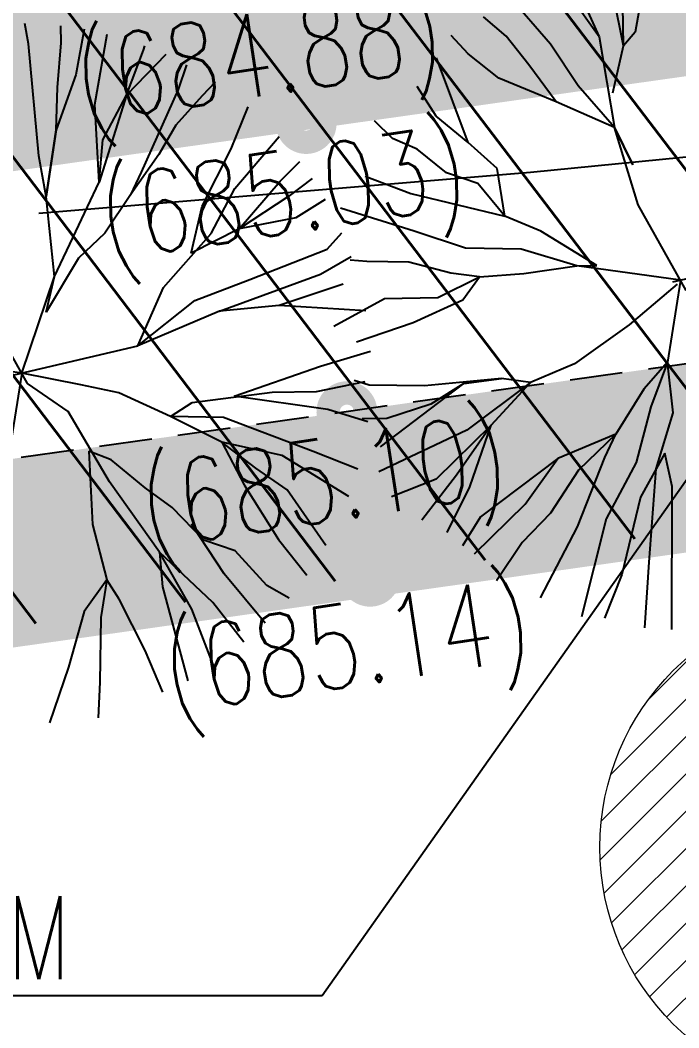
# Model space of a CAD drawing. Extents: x 352140 to 354978, y 6304672 to 6307963.
# Drawn here: x 352641.59 to 352649.51, y 6306010.86 to 6306022.98 of the extents above; entities that cross this region are included whole.
import ezdxf
from ezdxf import colors
from ezdxf.entities.mleader import LeaderData, LeaderLine
from ezdxf.math import Vec2, Vec3

# ---------------------------------------------------------------- set-up
doc = ezdxf.new("R2010")
doc.units = 0
for name, pattern in [('CENTER', [50.800000000000004, 31.75, -6.35, 6.35, -6.35]), ('CONTINUOS', [0]), ('DASHDOT', [1, 0.5, -0.25, 0, -0.25]), ('DASHED', [19.049999999999997, 12.7, -6.35])]:
    doc.linetypes.add(name, pattern=pattern)
doc.layers.get('0').update_dxf_attribs({"linetype": 'CONTINUOUS'})
for name, color, linetype in [('00-S2_ALL AREA APORTANTES', 150, 'CONTINUOUS'), ('01_Dem Ext_Transl_niv.anillo', 130, 'CONTINUOUS'), ('02_Geo ext_Acotamiento', 7, 'CONTINUOUS'), ('02_Geo ext_Eje', 4, 'CONTINUOUS'), ('02_Geo ext_Geometria', 2, 'CONTINUOUS'), ('03_Pav ext_HCV', 34, 'CONTINUOUS'), ('03_Pav ext_Vereda HC', 42, 'CONTINUOUS'), ('03_Pav proy_Solera Tipo A', 1, 'CONTINUOUS'), ('03_S2_Pav ext_Borde vereda', 7, 'CONTINUOUS'), ('03_S3_Pav ext_Cota', 2, 'CONTINUOUS'), ('05_All ext_Txt', 4, 'CONTINUOUS'), ('Paisajismo', 253, 'CONTINUOUS')]:
    doc.layers.add(name, color=color, linetype=linetype)
doc.layers.add('0_ASD_LINEA OFICIAL', color=253, linetype='DASHDOT', lineweight=20)
doc.layers.add('0_ASD_TOPOGRAFIA_ELEMENTOS', color=7, linetype='CONTINUOS', lineweight=5, true_color=0xbdbdbd)
doc.styles.add('JPG_2MM', font='simplex.shx', dxfattribs={"height": 1})
doc.styles.add('ROMANS', font='romans.shx', dxfattribs={"width": 0.75})
doc.dimstyles.new('Principal', dxfattribs={"dimscale": 0, "dimtxt": 2, "dimasz": 2, "dimexe": 1, "dimexo": 1, "dimtad": 1, "dimrnd": 0.05, "dimzin": 1, "dimtxsty": 'ROMANS', "dimcen": 2.5, "dimclrt": 2, "dimaunit": 2, "dimadec": 0, "dimazin": 0, "dimtfac": 1, "dimtmove": 0, "dimatfit": 3, "dimfxl": 1, "dimfxlon": 1, "dimarcsym": 0})
pattern_1 = [(0, (0, 0), (0.15875, 0.3175), [0, -0.3175])]

# ---------------------------------------------------------------- blocks, each defined once
blk = doc.blocks.new('*D959')
at = {"layer": '02_Geo ext_Geometria', "color": 0, "lineweight": -2, "transparency": 16777216}
blk.add_line((352576.1032733954, 6306008.626567073), (352574.4402151746, 6306014.447216901), dxfattribs=at)
at = {"layer": '02_Geo ext_Geometria', "color": 0, "transparency": 16777216}
blk.add_solid([(352574.6004690537, 6306014.493004148), (352574.2799612952, 6306014.401429654), (352574.1654916927, 6306015.408740176)], dxfattribs=at)
at = {"layer": '02_Geo ext_Geometria', "color": 2, "transparency": 16777216, "insert": (352576.2819173322, 6306011.305507319), "char_height": 1, "attachment_point": 5, "rotation": 285.94553616867836, "style": 'ROMANS'}
blk.add_mtext('R420,40', dxfattribs=at)
blk = doc.blocks.new('_Dot')
at = {"color": 0, "linetype": 'ByBlock', "lineweight": -2}
blk.add_line((-0.5, 0), (-1, 0), dxfattribs=at)
at = {"color": 0, "linetype": 'ByBlock', "const_width": 0.5}
blk.add_lwpolyline([(-0.25, 0, 1), (0.25, 0, 1)], format="xyb", close=True, dxfattribs=at)
blk = doc.blocks.new('*D1282')
at = {"layer": '02_Geo ext_Acotamiento', "color": 0, "lineweight": -2, "transparency": 16777216}
blk.add_line((352570.5879962451, 6306007.009202546), (352568.844169142, 6306012.80616676), dxfattribs=at)
at = {"layer": '02_Geo ext_Acotamiento', "color": 0, "transparency": 16777216}
blk.add_solid([(352569.0037709097, 6306012.854177732), (352568.6845673742, 6306012.758155787), (352568.556103308, 6306013.763777367)], dxfattribs=at)
at = {"layer": '02_Geo ext_Acotamiento', "color": 2, "transparency": 16777216, "insert": (352570.7293752383, 6306009.690367681), "char_height": 1, "attachment_point": 5, "rotation": 286.742195705533, "style": 'ROMANS'}
blk.add_mtext('R420,40', dxfattribs=at)
blk = doc.blocks.new('A$C27410629')
at = {"layer": '0_ASD_LINEA OFICIAL', "ltscale": 8}
blk.add_lwpolyline([(283.5421609954101, 1214.484549576147, 0.5, 0.5, 0.03211360147220694), (329.8150799274445, 1226.935406510711, 0.5, 0.5, 0.007917335729782708), (341.9242357289513, 1231.194686628496, 0.5, 0.5, -0.04034445951146756), (405.0949614570582, 1249.329495846422, 0.5, 0.5, 0), (406.0664454449125, 1249.524144371034, 0.5, 0.5, 0), (504.3873910620769, 1263.407003486325, 0, 0, 0)], format="xyseb", dxfattribs=at)
blk = doc.blocks.new('*D1445')
at = {"layer": '02_Geo ext_Acotamiento', "color": 0, "lineweight": -2, "transparency": 16777216}
blk.add_line((352572.3865090595, 6306010.23699731), (352570.7031370795, 6306016.051804774), dxfattribs=at)
at = {"layer": '02_Geo ext_Acotamiento', "color": 0, "transparency": 16777216}
blk.add_solid([(352570.8632301069, 6306016.098151298), (352570.5430440519, 6306016.005458249), (352570.4250579325, 6306017.012362938)], dxfattribs=at)
at = {"layer": '02_Geo ext_Acotamiento', "color": 2, "transparency": 16777216, "insert": (352572.5557978826, 6306012.916544995), "char_height": 1, "attachment_point": 5, "rotation": 286.14559560099923, "style": 'ROMANS'}
blk.add_mtext('R353,50', dxfattribs=at)
blk = doc.blocks.new('*D1446')
at = {"layer": '02_Geo ext_Acotamiento', "color": 0, "lineweight": -2, "transparency": 16777216}
blk.add_line((352571.789194189, 6306017.325821411), (352570.1212967744, 6306023.145086422), dxfattribs=at)
at = {"layer": '02_Geo ext_Acotamiento', "color": 0, "transparency": 16777216}
blk.add_solid([(352570.2815125268, 6306023.191006901), (352569.9610810217, 6306023.099165943), (352569.8457738976, 6306024.106380936)], dxfattribs=at)
at = {"layer": '02_Geo ext_Acotamiento', "color": 2, "transparency": 16777216, "insert": (352571.9656105724, 6306020.00490927), "char_height": 1, "attachment_point": 5, "rotation": 285.99317661795897, "style": 'ROMANS'}
blk.add_mtext('R377,95', dxfattribs=at)
blk = doc.blocks.new('1.0 - LO RECABARREN LOTEO PARQUE - VEGETACION PROPUESTA ETAPA MUNICIPAL')
at = {"layer": 'Paisajismo', "color": 251}
for p, q in [((352649.2034538541, 6306024.04052703), (352648.9856353168, 6306022.832474907)), ((352648.5551617733, 6306022.777270631), (352647.9242269867, 6306023.657703525)), ((352648.8479399413, 6306022.668871204), (352648.6703869543, 6306023.55103893)), ((352647.9693524788, 6306022.686037116), (352647.2868070771, 6306023.474866655)), ((352648.3602158913, 6306023.201170433), (352648.5551617733, 6306022.777270631)), ((352648.8479399413, 6306022.668871204), (352648.8388235013, 6306023.15170971)), ((352647.4334035569, 6306022.782813044), (352647.1618972222, 6306023.018202356)), ((352641.6893243422, 6306022.691875035), (352641.6482315069, 6306022.934653637)), ((352642.0828720729, 6306022.701714175), (352642.0789680394, 6306022.908485527)), ((352642.358158612, 6306022.867549404), (352642.2594786861, 6306022.320256168)), ((352642.487469969, 6306021.962302496), (352642.6362026952, 6306022.807416518)), ((352646.979323957, 6306022.573213868), (352646.7740965862, 6306022.790718495)), ((352647.7069251664, 6306022.440569717), (352647.4334035569, 6306022.782813044)), ((352648.5551617733, 6306022.777270631), (352648.7360218692, 6306021.685008711)), ((352648.9856353168, 6306022.832474907), (352648.8479399413, 6306022.668871204)), ((352641.8152991096, 6306021.345847869), (352641.6893243422, 6306022.691875035)), ((352642.0395665722, 6306022.16641775), (352642.0828720729, 6306022.701714175)), ((352643.0726612026, 6306022.61350717), (352643.0889690878, 6306022.665729887)), ((352648.299293786, 6306022.184516334), (352647.9693524788, 6306022.686037116)), ((352648.7178415972, 6306022.102901996), (352648.8479399413, 6306022.668871204)), ((352642.8691778549, 6306022.075186439), (352643.0726612026, 6306022.61350717)), ((352643.3409647463, 6306022.562055649), (352642.8691778549, 6306022.075186439)), ((352647.3469098849, 6306022.278272009), (352646.979323957, 6306022.573213868)), ((352643.5909902988, 6306022.438326643), (352643.4896758297, 6306022.142228957)), ((352646.9793511719, 6306021.506564856), (352646.5967884295, 6306022.521668025)), ((352648.0358599795, 6306021.992474427), (352647.7069251664, 6306022.440569717)), ((352642.2594786861, 6306022.320256168), (352642.0224544458, 6306021.658341202)), ((352642.0224544458, 6306021.658341202), (352642.0395665722, 6306022.16641775)), ((352643.936967251, 6306022.231465894), (352643.7773648614, 6306022.065611604)), ((352646.5912808349, 6306021.821244987), (352646.3632895502, 6306022.179198659)), ((352648.0358599795, 6306021.992474427), (352647.3469098849, 6306022.278272009)), ((352648.7360218692, 6306021.685008711), (352648.299293786, 6306022.184516334)), ((352642.8691778549, 6306022.075186439), (352642.5417933737, 6306021.026775961)), ((352642.5856032934, 6306021.535356587), (352642.8691778549, 6306022.075186439)), ((352643.4896758297, 6306022.142228957), (352643.0458761069, 6306021.14770228)), ((352643.7773648614, 6306022.065611604), (352643.4635640358, 6306021.712276009)), ((352642.5417933737, 6306021.026775961), (352642.487469969, 6306021.962302496)), ((352644.1266024697, 6306021.429738004), (352644.3329210248, 6306021.933053349)), ((352648.7360218692, 6306021.685008711), (352648.0358599795, 6306021.992474427)), ((352646.9793511719, 6306021.506564856), (352646.5912808349, 6306021.821244987)), ((352643.4635640358, 6306021.712276009), (352643.2565476979, 6306021.360956605)), ((352646.0678804865, 6306021.554458837), (352645.8502719318, 6306021.764140467)), ((352648.9581699637, 6306021.234897188), (352648.7360218692, 6306021.685008711)), ((352648.7360218692, 6306021.685008711), (352648.9581699637, 6306021.234897188)), ((352649.0206424011, 6306020.755045518), (352648.7360218692, 6306021.685008711)), ((352641.9041016346, 6306020.85439304), (352642.0224544458, 6306021.658341202)), ((352642.0224544458, 6306021.658341202), (352641.9041016346, 6306020.85439304)), ((352644.1723005844, 6306020.950666307), (352644.704226713, 6306021.575767455)), ((352642.5417933737, 6306021.026775961), (352642.5856032934, 6306021.535356587)), ((352646.3640648259, 6306021.426430608), (352646.0678804865, 6306021.554458837)), ((352647.3272123793, 6306021.191125538), (352646.9793511719, 6306021.506564856)), ((352641.9041016346, 6306020.85439304), (352641.8152991096, 6306021.345847869)), ((352643.2565476979, 6306021.360956605), (352642.9185709982, 6306020.87354716)), ((352643.7776292915, 6306020.73888345), (352644.1266024697, 6306021.429738004)), ((352646.7166665782, 6306021.139127959), (352646.3640648259, 6306021.426430608)), ((352644.7172415953, 6306021.038380872), (352644.9554133883, 6306021.275572498)), ((352643.0458761069, 6306021.14770228), (352642.9185709982, 6306020.87354716)), ((352645.7400647877, 6306021.100782585), (352646.2870753744, 6306020.88973063)), ((352647.0929420703, 6306021.012611925), (352646.7166665782, 6306021.139127959)), ((352647.4208658753, 6306020.617945116), (352647.3272123793, 6306021.191125538)), ((352642.2592275947, 6306020.433517585), (352642.5417933737, 6306021.026775961)), ((352643.8887260822, 6306020.41083338), (352644.1723005844, 6306020.950666307)), ((352644.2252551093, 6306020.46557888), (352644.7172415953, 6306021.038380872)), ((352645.1022761516, 6306021.069908265), (352644.8211845762, 6306020.859214489)), ((352647.4208658753, 6306020.617945116), (352647.0929420703, 6306021.012611925)), ((352642.0023508859, 6306019.894188737), (352641.9041016346, 6306020.85439304)), ((352642.9185709982, 6306020.87354716), (352642.6067877322, 6306020.41335452)), ((352644.8211845762, 6306020.859214489), (352644.2252551093, 6306020.46557888)), ((352646.2870753744, 6306020.88973063), (352647.4208658753, 6306020.617945116)), ((352643.6475309369, 6306020.172914754), (352643.7776292915, 6306020.73888345)), ((352645.2566446398, 6306020.821054174), (352644.9065423983, 6306020.599195515)), ((352646.3293339267, 6306020.436993271), (352645.4427985254, 6306020.714217836)), ((352649.6009405683, 6306019.723772929), (352649.0206424011, 6306020.755045518)), ((352644.9065423983, 6306020.599195515), (352644.2252551093, 6306020.46557888)), ((352647.4208658753, 6306020.617945116), (352647.4208658753, 6306020.617945116)), ((352647.8515412208, 6306020.439011707), (352647.4208658753, 6306020.617945116)), ((352644.2252551093, 6306020.46557888), (352643.6475309369, 6306020.172914754)), ((352642.0023508859, 6306019.894188737), (352642.2592275947, 6306020.433517585)), ((352642.6067877322, 6306020.41335452), (352642.2919781242, 6306020.113447449)), ((352643.3135067213, 6306019.758601864), (352643.8887260822, 6306020.41083338)), ((352645.2809818527, 6306020.223330177), (352645.4592938427, 6306020.418941596)), ((352646.9473893333, 6306020.234872449), (352646.3293339267, 6306020.436993271)), ((352648.5270251633, 6306020.024181833), (352647.8515412208, 6306020.439011707)), ((352644.3531606803, 6306019.858404387), (352645.2809818527, 6306020.223330177)), ((352647.6153073384, 6306020.220761112), (352646.9473893333, 6306020.234872449)), ((352642.2919781242, 6306020.113447449), (352641.9036344072, 6306019.464744317)), ((352645.2009257632, 6306019.920487614), (352645.5722321058, 6306020.133459989)), ((352648.2867561618, 6306020.019645331), (352647.6153073384, 6306020.220761112)), ((352649.4387429308, 6306019.827605627), (352650.927697617, 6306020.176403892)), ((352645.7594372243, 6306020.074750441), (352645.55800837, 6306020.091072314)), ((352646.2624397905, 6306020.064122045), (352645.7594372243, 6306020.074750441)), ((352646.7677210956, 6306019.932783889), (352646.2624397905, 6306020.064122045)), ((352647.6475512231, 6306019.927406733), (352648.2867561618, 6306020.019645331)), ((352648.2867561618, 6306020.019645331), (352648.5270251633, 6306020.024181833)), ((352649.5304281532, 6306019.849083546), (352648.2867561618, 6306020.019645331)), ((352641.6089935295, 6306018.730658983), (352642.0023508859, 6306019.894188737)), ((352641.9036344072, 6306019.464744317), (352642.0023508859, 6306019.894188737)), ((352643.6902865733, 6306019.605373106), (352644.3531606803, 6306019.858404387)), ((352643.9864709144, 6306019.477344877), (352645.2009257632, 6306019.920487614)), ((352646.6114301933, 6306019.640605957), (352647.114126509, 6306019.890609858)), ((352647.114126509, 6306019.890609858), (352646.7677210956, 6306019.932783889)), ((352646.9145329181, 6306019.613548573), (352647.114126509, 6306019.890609858)), ((352647.114126509, 6306019.890609858), (352647.6475512231, 6306019.927406733)), ((352643.0062629933, 6306019.057979329), (352643.3135067213, 6306019.758601864)), ((352645.4759277348, 6306019.799430375), (352644.7062691383, 6306019.544382905)), ((352649.49264065, 6306019.801901019), (352648.9143950081, 6306019.309951999)), ((352649.5304281532, 6306019.849083546), (352649.3768121041, 6306018.864376978)), ((352641.6795059446, 6306018.605348366), (352641.0992077774, 6306019.636620956)), ((352645.362744566, 6306019.296341119), (352645.9707121141, 6306019.628508607)), ((352645.9707121141, 6306019.628508607), (352646.6114301933, 6306019.640605957)), ((352643.0062629933, 6306019.057979329), (352643.6902865733, 6306019.605373106)), ((352644.7062691383, 6306019.544382905), (352643.9864709144, 6306019.477344877)), ((352644.7062691383, 6306019.544382905), (352643.9864709144, 6306019.477344877)), ((352645.7461494606, 6306019.478356433), (352644.7062691383, 6306019.544382905)), ((352646.3163239657, 6306019.340622711), (352646.9145329181, 6306019.613548573)), ((352643.9864709144, 6306019.477344877), (352643.0062629933, 6306019.057979329)), ((352645.636935915, 6306019.106415726), (352646.3163239657, 6306019.340622711)), ((352648.9143950081, 6306019.309951999), (352648.2555560218, 6306018.843206625)), ((352641.5173083071, 6306018.709181065), (352643.0062629933, 6306019.057979329)), ((352641.6089935295, 6306018.730658983), (352640.3653215381, 6306018.901220769)), ((352645.2017126686, 6306018.813602872), (352645.8048914179, 6306018.994385332)), ((352644.1627155943, 6306018.451852837), (352645.2017126686, 6306018.813602872)), ((352648.2555560218, 6306018.843206625), (352647.7256597803, 6306018.619411413)), ((352649.3768121041, 6306018.864376978), (352649.0892024236, 6306018.53826122)), ((352649.3768121041, 6306018.864376978), (352649.1733264697, 6306018.326059279)), ((352649.3768121041, 6306018.864376978), (352649.3768121041, 6306018.864376978)), ((352649.4418064033, 6306018.250958611), (352649.3768121041, 6306018.864376978)), ((352641.6089935295, 6306018.730658983), (352641.4553774804, 6306017.745952415)), ((352642.3207283837, 6306018.590732993), (352641.6089935295, 6306018.730658983)), ((352647.3775975087, 6306018.666287244), (352646.4513879546, 6306018.578406054)), ((352646.9247638506, 6306018.604289755), (352647.3775975087, 6306018.666287244)), ((352647.3775975087, 6306018.666287244), (352646.9247638506, 6306018.604289755)), ((352647.7256597803, 6306018.619411413), (352647.3775975087, 6306018.666287244)), ((352642.1666010453, 6306018.267134429), (352641.6795059446, 6306018.605348366)), ((352642.7765861546, 6306018.492444869), (352642.3207283837, 6306018.590732993)), ((352645.153085021, 6306018.510590046), (352645.7383899539, 6306018.628536286)), ((352645.7875462662, 6306018.585997145), (352645.6054626335, 6306018.642935886)), ((352646.4513879546, 6306018.578406054), (352645.7875462662, 6306018.585997145)), ((352645.9222304098, 6306017.843898351), (352646.9247638506, 6306018.604289755)), ((352646.9247638506, 6306018.604289755), (352646.5288542535, 6306018.356302087)), ((352647.7256597803, 6306018.619411413), (352646.962051635, 6306018.043792759)), ((352647.2547052152, 6306018.102765899), (352647.7256597803, 6306018.619411413)), ((352649.0892024236, 6306018.53826122), (352648.7522345046, 6306017.997423252)), ((352643.3961547592, 6306018.210179725), (352642.7765861546, 6306018.492444869)), ((352643.6600952139, 6306018.375505876), (352644.6191536604, 6306018.500508928)), ((352645.2920085743, 6306018.292045497), (352644.1627155943, 6306018.451852837)), ((352644.6191536604, 6306018.500508928), (352645.153085021, 6306018.510590046)), ((352643.3961547592, 6306018.210179725), (352643.6600952139, 6306018.375505876)), ((352645.7722937213, 6306018.145815249), (352645.2920085743, 6306018.292045497)), ((352646.5288542535, 6306018.356302087), (352645.9979492331, 6306018.185935399)), ((352649.1733264697, 6306018.326059279), (352648.9990606055, 6306017.654672814)), ((352642.6632795281, 6306017.421351057), (352642.1666010453, 6306018.267134429)), ((352644.0162299529, 6306017.901201898), (352643.3961547592, 6306018.210179725)), ((352644.0373772575, 6306018.195561277), (352643.3961547592, 6306018.210179725)), ((352645.113310222, 6306017.788295326), (352644.0373772575, 6306018.195561277)), ((352645.9979492331, 6306018.185935399), (352645.7042890997, 6306018.180390824)), ((352649.2408427475, 6306017.579068067), (352649.4418064033, 6306018.250958611)), ((352646.962051635, 6306018.043792759), (352645.90327016, 6306017.542773852)), ((352647.2547052152, 6306018.102765899), (352646.5932889173, 6306017.454059612)), ((352646.8386571533, 6306017.506987255), (352647.2547052152, 6306018.102765899)), ((352646.9972861962, 6306017.361060219), (352647.2547052152, 6306018.102765899)), ((352648.7522345046, 6306017.997423252), (352648.0567680713, 6306017.703070963)), ((352648.7522345046, 6306017.997423252), (352648.3064645349, 6306017.56142614)), ((352648.6197052238, 6306017.713699738), (352648.7522345046, 6306017.997423252)), ((352644.7393274113, 6306017.738223597), (352644.0162299529, 6306017.901201898)), ((352644.0162299529, 6306017.901201898), (352644.2833724294, 6306017.387481936)), ((352644.422729541, 6306017.58818849), (352644.0162299529, 6306017.901201898)), ((352642.4159490673, 6306017.790814219), (352642.4592895304, 6306016.909746082)), ((352642.6849311943, 6306017.688997711), (352642.4159490673, 6306017.790814219)), ((352643.0919373714, 6306017.349271621), (352642.6849311943, 6306017.688997711)), ((352645.5428996212, 6306017.247590025), (352644.7393274113, 6306017.738223597)), ((352645.6518250973, 6306017.577132392), (352645.113310222, 6306017.788295326)), ((352648.0567680713, 6306017.703070963), (352647.1247527901, 6306017.001208548)), ((352647.6649260393, 6306017.152285854), (352648.0567680713, 6306017.703070963)), ((352648.2934955679, 6306016.882397157), (352648.6197052238, 6306017.713699738)), ((352649.3427218048, 6306017.767602061), (352649.0510242495, 6306017.238832809)), ((352649.4307382181, 6306017.366754946), (352649.3427218048, 6306017.767602061)), ((352644.8015247267, 6306017.328102643), (352644.422729541, 6306017.58818849)), ((352648.3064645349, 6306017.56142614), (352647.9689922543, 6306017.047300897)), ((352648.9990606055, 6306017.654672814), (352648.6379190992, 6306016.979757963)), ((352649.1552404676, 6306016.455049767), (352649.2408427475, 6306017.579068067)), ((352646.5932889173, 6306017.454059612), (352646.0542552194, 6306017.242627684)), ((352646.4216003073, 6306016.964637134), (352646.8386571533, 6306017.506987255)), ((352643.2667447869, 6306016.577580841), (352642.6632795281, 6306017.421351057)), ((352643.4168348363, 6306017.114890382), (352643.0919373714, 6306017.349271621)), ((352644.2833724294, 6306017.387481936), (352644.6980051882, 6306016.731170518)), ((352645.2666223682, 6306016.657771637), (352644.8015247267, 6306017.328102643)), ((352646.7260734329, 6306016.812552189), (352646.9972861962, 6306017.361060219)), ((352649.4254368299, 6306015.646216964), (352649.4307382181, 6306017.366754946)), ((352649.0510242495, 6306017.238832809), (352648.8272389139, 6306016.308836858)), ((352643.7981541707, 6306016.721234806), (352643.4168348363, 6306017.114890382)), ((352647.0526901404, 6306016.557088405), (352647.6649260393, 6306017.152285854)), ((352647.1247527901, 6306017.001208548), (352646.9100563229, 6306016.65502207)), ((352647.9689922543, 6306017.047300897), (352647.6284936353, 6306016.693461224)), ((352648.6379190992, 6306016.979757963), (352648.33975439, 6306015.798278717)), ((352642.4592895304, 6306016.909746082), (352642.6320793881, 6306016.24491235)), ((352644.0421407486, 6306016.316278245), (352643.6487521174, 6306016.912614121)), ((352647.8470368782, 6306016.028698613), (352648.2934955679, 6306016.882397157)), ((352644.1744274336, 6306016.59471873), (352643.7981541707, 6306016.721234806)), ((352644.6980051882, 6306016.731170518), (352645.03892225, 6306016.299465933)), ((352644.5562489579, 6306016.174347313), (352644.1744274336, 6306016.59471873)), ((352647.6284936353, 6306016.693461224), (352647.3167103675, 6306016.233268583)), ((352643.9078640358, 6306015.971610167), (352643.2667447869, 6306016.577580841)), ((352643.2667447869, 6306016.577580841), (352643.3009184782, 6306016.161405459)), ((352643.6536102127, 6306015.890066806), (352643.2667447869, 6306016.577580841)), ((352649.1007182313, 6306015.666923809), (352649.1552404676, 6306016.455049767)), ((352642.6320793881, 6306016.24491235), (352642.3613061744, 6306015.861908036)), ((352642.6320793881, 6306016.24491235), (352642.5605651218, 6306015.78925621)), ((352642.7808501759, 6306016.010707239), (352642.6320793881, 6306016.24491235)), ((352644.5360537104, 6306015.721839848), (352644.0421407486, 6306016.316278245)), ((352648.8272389139, 6306016.308836858), (352648.6159611198, 6306015.781585492)), ((352643.3009184782, 6306016.161405459), (352643.6060871018, 6306015.031101179)), ((352644.8250543347, 6306016.022880637), (352644.5562489579, 6306016.174347313)), ((352643.0941989102, 6306015.392734584), (352642.7808501759, 6306016.010707239)), ((352642.3613061744, 6306015.861908036), (352642.1727926456, 6306015.194208658)), ((352643.9153145981, 6306015.215549624), (352643.6536102127, 6306015.890066806)), ((352644.2788686176, 6306015.495604445), (352643.9078640358, 6306015.971610167)), ((352642.5605651218, 6306015.78925621), (352642.5484946677, 6306015.014037003)), ((352643.3047442114, 6306014.893573693), (352643.0941989102, 6306015.392734584)), ((352642.1727926456, 6306015.194208658), (352641.9440688699, 6306014.525750074)), ((352642.5484946677, 6306015.014037003), (352642.5298693416, 6306014.586104779))]:
    blk.add_line(p, q, dxfattribs=at)

msp = doc.modelspace()

# ---------------------------------------------------------------- hatches: boundary and pattern name
at = {"layer": '00-S2_ALL AREA APORTANTES', "linetype": 'DASHED', "lineweight": 40, "ltscale": 0.25}
h = msp.add_hatch(dxfattribs=at)
h.set_pattern_fill('ANSI31', color=150, scale=0.5, angle=82.24516604670926)
h.set_pattern_definition([(127.2451660467093, (0, 0), (-1.263734244477452, -0.9607975902004564), [])])
h.paths.add_polyline_path([(352654.0520196788, 6306030.076308399), (352626.7231071456, 6306026.217482185), (352628.470763946, 6306013.840257307), (352655.799676479, 6306017.699083521)])
at = {"layer": '03_Pav ext_HCV'}
h = msp.add_hatch(dxfattribs=at)
h.set_pattern_fill('SWAMP', color=256, scale=0.025, angle=-5.87842838446813e-10, style=0)
h.set_pattern_definition([(359.9999999994121, (0, 0), (0.3175000000056422, 0.5499261309017425), [0.079375, -0.555625]), (90, (0.0396875, -4.071855352894005e-13), (-0.3174999999943578, 0.5499261309082575), [0.0396875, -1.06016476181]), (90, (0.049609375, -5.089819191117507e-13), (-0.3174999999943578, 0.5499261309082575), [0.03175, -1.06810226181]), (90, (0.029765625, -3.053891514670504e-13), (-0.3174999999943578, 0.5499261309082575), [0.03175, -1.06810226181]), (59.99999999941215, (0.05953125000000001, -6.107783029341008e-13), (-0.3174999995629745, 0.5499261311573168), [0.0254, -0.6096]), (119.9999999994121, (0.01984375, -2.035927676447003e-13), (-0.6349999995686166, 2.555744082988348e-10), [0.0254, -0.6095999999999999])])
edge = h.paths.add_edge_path()
edge.add_arc((352695.6228278121, 6305975.85554616), 52.49999999651592, 90.15910991936789, 98.03670583891278, ccw=False)
edge.add_arc((352695.3284670433, 6306081.855137437), 53.49999999947075, 270.1591099180267, 278.1028961549432)
edge.add_line((352702.8693602514, 6306028.889252855), (352706.0136189333, 6306029.333188209))
edge.add_line((352706.0136189333, 6306029.333188209), (352705.9856154933, 6306029.531218028))
edge.add_line((352705.9856154933, 6306029.531218028), (352704.2032925461, 6306029.279573285))
edge.add_line((352704.2032925461, 6306029.279573285), (352703.2511160003, 6306036.012576957))
edge.add_line((352703.2511160003, 6306036.012576957), (352702.0188872132, 6306044.725878061))
edge.add_line((352702.0188872132, 6306044.725878061), (352703.8011654631, 6306044.977517299))
edge.add_line((352703.8011654631, 6306044.977517299), (352703.773204849, 6306045.175553165))
edge.add_line((352703.773204849, 6306045.175553165), (352700.3934077577, 6306044.698360805))
edge.add_arc((352708.7779693851, 6305985.792086722), 59.50000000028207, 98.10091267222913, 105.9121530044085)
edge.add_arc((352679.7166693964, 6306087.730503638), 46.50000000145129, 278.03645094313157, 285.91215300661685, ccw=False)
edge.add_line((352686.2175121692, 6306041.687164887), (352639.6351929855, 6306035.110011804))
edge.add_line((352639.6351929855, 6306035.110011804), (352606.2230754346, 6306030.392566704))
edge.add_arc((352596.4368605051, 6306099.705119715), 70.00000005380134, 271.48536212425654, 278.03645093934756, ccw=False)
edge.add_arc((352600.0018186228, 6305960.597349328), 69.1534494366037, 91.45045642228509, 104.4748563886432)
edge.add_line((352582.7165599253, 6306027.555690113), (352582.7637162774, 6306027.36655901))
edge.add_line((352582.7637162774, 6306027.36655901), (352584.5106173158, 6306027.800539543))
edge.add_line((352584.5106173158, 6306027.800539543), (352586.157412114, 6306021.195700438))
edge.add_line((352586.157412114, 6306021.195700438), (352586.7232885007, 6306021.335719549))
edge.add_line((352586.7232885007, 6306021.335719549), (352590.8544985201, 6306021.398619752))
edge.add_arc((352590.8663507516, 6306020.798736827), 0.6000000001080056, -63.22120006769461, 91.13187835353392, ccw=False)
edge.add_line((352591.1366790977, 6306020.263085274), (352587.502146802, 6306018.437976366))
edge.add_line((352587.502146802, 6306018.437976366), (352586.6893552667, 6306018.235521358))
edge.add_line((352586.6893552667, 6306018.235521358), (352588.3263039393, 6306011.670172343))
edge.add_line((352588.3263039393, 6306011.670172343), (352586.5827429757, 6306011.218601814))
edge.add_line((352586.5827429757, 6306011.218601814), (352586.6331052531, 6306011.025046549))
edge.add_arc((352655.5485133363, 6305772.515255022), 248.2664981939714, 98.86355153155222, 106.1162073025364, ccw=False)
edge.add_line((352617.2951473995, 6306017.816975603), (352641.5924359696, 6306021.247501212))
edge.add_line((352641.5924359696, 6306021.247501212), (352688.282935351, 6306027.839928221))
edge = h.paths.add_edge_path(flags=16)
edge.add_arc((352710.1973540727, 6305985.371992292), 53.11479439390379, 97.81937221579312, 105.0371406437207, ccw=False)
edge.add_line((352702.9710573276, 6306037.992919867), (352703.1129390418, 6306037.003681069))
edge.add_line((352703.1129390418, 6306037.003681069), (352703.112985636, 6306037.003351058))
edge.add_line((352703.112985636, 6306037.003351058), (352703.2550507675, 6306035.984753543))
edge.add_arc((352695.9715778618, 6306088.826736871), 53.34158021342433, 270.65045146726897, 277.8479116033116, ccw=False)
edge.add_arc((352696.5726847316, 6306036.088577505), 0.599999999917819, 105.0409264166529, 270.42413250202037, ccw=False)
at = {"layer": '03_Pav ext_Vereda HC'}
h = msp.add_hatch(dxfattribs=at)
h.set_pattern_fill('DOTS', color=256, scale=0.2, style=0)
h.set_pattern_definition(pattern_1)
edge = h.paths.add_edge_path()
edge.add_line((352703.4231398524, 6306047.650922799), (352703.7172836208, 6306045.571624896))
edge.add_line((352703.7172836208, 6306045.571624896), (352707.678001033, 6306046.130837192))
edge.add_line((352707.678001033, 6306046.130837192), (352706.7613178024, 6306052.61221841))
edge.add_line((352706.7613178024, 6306052.61221841), (352704.7789952164, 6306052.346499193))
edge.add_line((352704.7789952164, 6306052.346499193), (352705.1234542672, 6306049.910770163))
edge.add_line((352705.1234542672, 6306049.910770163), (352704.7974891174, 6306049.864802835))
edge.add_line((352704.7974891174, 6306049.864802835), (352605.845947787, 6306035.893869592))
edge.add_arc((352689.8269849572, 6305610.553489762), 433.5519038335603, 101.1690651233866, 102.6021311798104)
edge.add_line((352595.2348293417, 6306033.660541717), (352595.6981481941, 6306031.714750792))
edge.add_arc((352689.8269849693, 6305610.553489767), 431.551903831639, 101.17631749834288, 102.59846348413612, ccw=False)
edge.add_line((352606.1797675515, 6306033.921165339), (352703.4231398524, 6306047.650922799))
edge = h.paths.add_edge_path()
edge.add_arc((352405.9232446, 6306371.355446095), 378.50000000726, 289.44189965681994, 290.0475916589092, ccw=False)
edge.add_line((352531.9072759763, 6306014.43770509), (352532.5679948468, 6306012.549987328))
edge.add_arc((352405.9232446787, 6306371.35544612), 380.5000000049515, 289.4411039732285, 290.0493536249592)
edge.add_line((352536.3698511003, 6306013.914635807), (352535.6732577755, 6306015.789440849))
edge = h.paths.add_edge_path()
edge.add_line((352578.4074838122, 6306027.477461996), (352582.2739194857, 6306028.488174673))
edge.add_line((352582.2739194857, 6306028.488174673), (352582.2735466855, 6306028.489593998))
edge.add_arc((352695.6574150563, 6305586.721125475), 456.0869230611745, 103.5396469629236, 104.39476836692091, ccw=False)
edge.add_line((352588.8791843916, 6306030.132549373), (352588.4159086673, 6306032.078159176))
edge.add_arc((352689.8269848596, 6305610.553490033), 433.5519035480428, 103.5272370596859, 109.9019821663102)
edge.add_line((352542.2406797644, 6306018.21209183), (352542.9372858721, 6306016.337252383))
edge.add_arc((352690.6142637799, 6305608.175091193), 434.0562632094287, 104.98151822734289, 109.8906089499317, ccw=False)
h = msp.add_hatch(dxfattribs=at)
h.set_pattern_fill('DOTS', color=256, scale=0.2, style=0)
h.set_pattern_definition(pattern_1)
edge = h.paths.add_edge_path()
edge.add_line((352708.350524546, 6306025.119232051), (352708.6131484506, 6306025.156224338))
edge.add_line((352708.6131484506, 6306025.156224338), (352709.4927218606, 6306019.014929595))
edge.add_line((352709.4927218606, 6306019.014929595), (352711.4741742483, 6306019.286802134))
edge.add_line((352711.4741742483, 6306019.286802134), (352710.0305056714, 6306029.495230259))
edge.add_line((352710.0305056714, 6306029.495230259), (352706.0696310923, 6306028.937129316))
edge.add_line((352706.0696310923, 6306028.937129316), (352706.3637178175, 6306026.857591641))
edge.add_line((352706.3637178175, 6306026.857591641), (352622.7858116257, 6306015.057256527))
edge.add_line((352622.7858116257, 6306015.057256527), (352617.8349148842, 6306014.358241161))
edge.add_line((352617.8349148842, 6306014.358241161), (352609.6930310929, 6306013.208691459))
edge.add_line((352609.6930310929, 6306013.208691459), (352608.6640347624, 6306013.002519644))
edge.add_arc((352692.7099067825, 6305596.96117567), 424.4456484631147, 101.4208046291385, 104.3722850303219)
edge.add_line((352587.3534402294, 6306008.12309445), (352583.4868267102, 6306007.098818317))
edge.add_arc((352690.293514658, 6305609.325132148), 411.8635380785971, 105.0300391540091, 110.6289178628738)
edge.add_arc((352405.3193197821, 6306373.19770662), 403.4386051726804, 289.7481950342084, 290.285108327017, ccw=False)
edge.add_line((352541.6360073423, 6305993.486673285), (352542.2839023249, 6305991.59428968))
edge.add_arc((352405.3488428521, 6306373.115848734), 405.3515887915564, 289.7439899444065, 290.2860910811432)
edge.add_arc((352689.6646691976, 6305611.165365392), 407.9197498477678, 101.3968823298344, 110.63812504976039, ccw=False)
edge.add_line((352609.0580949512, 6306011.041724414), (352610.0295789288, 6306011.236372937))
edge.add_line((352610.0295789288, 6306011.236372937), (352708.350524546, 6306025.119232051))
at = {"layer": '0_ASD_TOPOGRAFIA_ELEMENTOS'}
h = msp.add_hatch(dxfattribs=at)
h.set_pattern_fill('ANSI31', color=256, scale=0.1)
h.set_pattern_definition([(45, (346348.7877228063, 6304273.274049126), (-0.2245064030267289, 0.2245064030267289), [])])
edge = h.paths.add_edge_path()
edge.add_arc((352651.5619401471, 6306013.02622544), 3, 0, 360)

# ---------------------------------------------------------------- linework, layer by layer
at = {"layer": '01_Dem Ext_Transl_niv.anillo', "color": 252, "linetype": 'DASHED', "flags": 128}
msp.add_lwpolyline([(352629.137, 6306032.052), (352630.816, 6306027.379), (352634.161, 6306022.458), (352638.524, 6306020.378), (352647.7279999999, 6306021.149), (352656.919, 6306022.058999999), (352665.634, 6306020.765), (352674.729, 6306022.956), (352683.5870000001, 6306024.326), (352692.294, 6306024.422999999), (352700.074, 6306025.517999999), (352703.536, 6306027.126), (352705.9129999999, 6306031.415), (352705.87, 6306035.595), (352705.578, 6306039.153), (352704.93, 6306044.987000001)], dxfattribs=at)
msp.add_lwpolyline([(352629.137, 6306032.052), (352630.816, 6306027.379), (352634.161, 6306022.458), (352638.524, 6306020.378), (352647.7279999999, 6306021.149), (352656.919, 6306022.058999999), (352665.634, 6306020.765), (352674.729, 6306022.956), (352683.5870000001, 6306024.326), (352692.294, 6306024.422999999), (352700.074, 6306025.517999999), (352703.536, 6306027.126), (352705.9129999999, 6306031.415), (352705.87, 6306035.595), (352705.578, 6306039.153), (352704.93, 6306044.987000001)], dxfattribs=at)
at = {"layer": '02_Geo ext_Eje', "linetype": 'CENTER', "ltscale": 0.1, "const_width": 0.3, "flags": 128}
msp.add_lwpolyline([(352349.7941651538, 6305360.986179136), (352333.730647102, 6305385.38433976), (352322.6458402493, 6305532.966928915), (352325.4724959098, 6305533.689154229), (352324.9782857499, 6305541.216464717, -0.0430730453013547), (352325.4043864983, 6305548.019489972), (352326.0198571174, 6305553.01487301, 0.05674665632110694), (352326.2788606426, 6305558.677124443, 0.05308272784427227), (352322.9614058803, 6305581.537460914, -0.01173297564317641), (352321.9004653953, 6305586.060311737, -0.03774260609729224), (352321.6830361507, 6305587.704308246), (352320.6277056487, 6305606.515025469), (352318.8943534349, 6305637.411035581), (352316.7892697772, 6305667.786964302, -0.01839968131736236), (352316.3436445606, 6305681.538049384, 0.0170041331631064), (352316.1500777049, 6305688.998236747), (352315.31378516, 6305703.522596605), (352312.6918374834, 6305750.37859157), (352311.4519553233, 6305772.385277696, 0.01375160255981204), (352309.3617608073, 6305797.274554484, 0.02907839639481551), (352300.4622046267, 6305849.298983713), (352297.6372102505, 6305860.812147494, -0.02489181545741437), (352297.1334991439, 6305863.248256867, 0.02800017550214639), (352289.5484196059, 6305887.688338341), (352284.4951609651, 6305902.165163189, -0.01403462392197003), (352274.89911931, 6305927.159126756, -0.04113116294258884), (352269.6940778159, 6305947.022319873, -0.02268268711599493), (352268.2665507096, 6305957.982474986, -0.3153492887079679), (352298.4095126963, 6306011.04666489, -0.06692451075014695), (352313.7795727407, 6306015.906107956, -0.1176268807226383), (352341.4717102872, 6306014.17659949, -0.04427558294686633), (352351.2156783136, 6306010.23293681), (352375.9867660315, 6305996.563964897, 0.01750675280627598), (352388.786832347, 6305990.07447422, -0.01158997276834812), (352405.9888539106, 6305981.141746201, 0.08945083964984361), (352438.5952116063, 6305970.960527497, 0.02074857105791634), (352449.544421333, 6305970.831563836, 0.0292650525021234), (352464.9223092185, 6305972.191836654, 0.01455169345075628), (352487.5069752938, 6305976.196742449, 0.03211360147220694), (352533.7798942258, 6305988.647599383, 0.007917335729782708), (352545.8890500274, 6305992.906879501, -0.04034445951146756), (352609.0597757554, 6306011.041688719), (352610.0312597433, 6306011.236337244), (352708.3522053605, 6306025.119196359)], format="xyb", dxfattribs=at)
at = {"layer": '03_Pav proy_Solera Tipo A', "linetype": 'CONTINUOS', "ltscale": 0.1}
msp.add_lwpolyline([(352503.1929585374, 6305984.909003809, 0.15, 0.15, 0.02854543149937148), (352546.5773184413, 6305998.503355424, 0.15, 0.15, -0.0262439477844458), (352582.7599509723, 6306010.020918329, 0.15, 0.15, -0.0003419660001356456), (352584.6533197112, 6306010.507817759, 0.15, 0.15, 0), (352586.6321153694, 6306011.02479974, 0.15, 0.15, 0), (352588.5247371563, 6306011.515144521, 0.15, 0.15, -0.03128125531367907), (352617.2951473995, 6306017.816975603, 0.15, 0.15, 0), (352641.5924359696, 6306021.247501212, 0.15, 0.15, 0), (352688.2830038829, 6306027.839937897, 0.15, 0.15, -0.03438570959312162), (352695.4770359222, 6306028.355343725, 0.15, 0.15, 0.03467519366516467), (352702.8693602514, 6306028.889252855, 0.15, 0.15, 0), (352706.0136189333, 6306029.333188209, 0, 0, 0)], format="xyseb", dxfattribs=at)
at = {"layer": '03_S2_Pav ext_Borde vereda', "linetype": 'DASHED', "ltscale": 0.05}
msp.add_lwpolyline([(352705.0334389835, 6306036.264221445), (352706.3637178175, 6306026.857591641), (352622.7858116257, 6306015.057256527), (352617.8349148842, 6306014.358241161), (352609.6930310929, 6306013.208691459), (352608.6640347622, 6306013.002519644, 0.01333250140649774), (352587.3580670737, 6306008.113207955), (352583.4884097746, 6306007.099271268)], format="xyb", dxfattribs=at)
at = {"layer": '03_S3_Pav ext_Cota', "const_width": 0.4500000000000001}
for points in [[(352644.9084278599, 6306021.803749879, 1), (352645.1512919819, 6306021.661909895, 1)], [(352645.3977705545, 6306018.337895947, 1), (352645.6406346765, 6306018.196055963, 1)], [(352645.677446716, 6306016.35789682, 1), (352645.920310838, 6306016.216056836, 1)]]:
    msp.add_lwpolyline(points, format="xyb", close=True, dxfattribs=at)
at = {"layer": '0_ASD_TOPOGRAFIA_ELEMENTOS'}
msp.add_circle((352651.5619401471, 6306013.02622544), 3, dxfattribs=at)

# ---------------------------------------------------------------- block references
at = {"layer": '03_S2_Pav ext_Borde vereda', "linetype": 'Continuous'}
msp.add_blockref('A$C27410629', (352203.9623478023, 6304761.713605438), dxfattribs=at)
at = {"layer": 'Paisajismo'}
msp.add_blockref('1.0 - LO RECABARREN LOTEO PARQUE - VEGETACION PROPUESTA ETAPA MUNICIPAL', (0, 0), dxfattribs=at)

# ---------------------------------------------------------------- texts
at = {"layer": '03_S3_Pav ext_Cota', "style": 'JPG_2MM', "width": 0.75}
for s, p in [('(684.88)', (352642.33562392, 6306021.736799659)), ('(685.03)', (352642.6304055414, 6306020.080027547)), ('(685.10)', (352643.119748236, 6306016.614173614)), ('(685.14)', (352643.3994243975, 6306014.634174488))]:
    msp.add_text(s, height=0.9999999999999994, rotation=8.604452119030347, dxfattribs=at).set_placement(p)

# ---------------------------------------------------------------- dimensions: what is measured, and where the dimension line sits
at = {"layer": '02_Geo ext_Acotamiento'}
for center, mpoint, override, picture, middle in [((352673.9862456541, 6305660.762090027), (352569.8457738976, 6306024.106380936), {"dimfxl": 0.22}, '*D1446', (352571.0930069205, 6306019.754806659)), ((352668.7316218589, 6305677.435758141), (352570.4250579325, 6306017.012362938), {"dimfxl": 0.22}, '*D1445', (352571.683862644, 6306012.66412196)), ((352689.6646692031, 6305611.165365385), (352568.556103308, 6306013.763777367), {"dimaunit": 0, "dimfxl": 0.22, "dimarcsym": 1}, '*D1282', (352569.8601156098, 6306009.428879349))]:
    dim = msp.add_radius_dim(center=center, mpoint=mpoint, dimstyle='Principal', override=override, dxfattribs=at)
    dim.commit()
    dim.dimension.update_dxf_attribs({"geometry": picture, "text_midpoint": middle, "dimtype": 164})
at = {"layer": '02_Geo ext_Geometria'}
dim = msp.add_radius_dim(center=(352689.6646692033, 6305611.165365393), mpoint=(352574.1654916927, 6306015.408740176), dimstyle='Principal', override={"dimaunit": 0, "dimfxl": 0.22, "dimarcsym": 1}, dxfattribs=at)
dim.commit()
dim.dimension.update_dxf_attribs({"geometry": '*D959', "text_midpoint": (352575.4091060262, 6306011.056130349), "dimtype": 164})

# ---------------------------------------------------------------- leaders
at = {"layer": '05_All ext_Txt'}
ml = msp.add_multileader_mtext('Standard', dxfattribs=at)
ml.set_content('{\\C256;DESCARGA SUM \\PHDPE DN 300\\PL=6.8m i=1%min}', color=2, style='ROMANS')
ml.set_leader_properties(color=7)
ml.set_arrow_properties(name='DOT')
ml.build(insert=Vec2(0, 0))
ml.multileader.update_dxf_attribs({"text_left_attachment_type": 6, "text_right_attachment_type": 6, "dogleg_length": 1.040329146316736, "arrow_head_size": 0.5})
ctx = ml.context
ctx.base_point, ctx.char_height, ctx.arrow_head_size, ctx.landing_gap_size, ctx.plane_origin, ctx.plane_x_axis, ctx.plane_y_axis = Vec3(352634.4035416751, 6306011.239064787, -7.933131000285041e-08), 1, 0.5, 0.05000000250530529, Vec3(352645.0602200857, 6306032.332892179, -1.959382620268693e-08), Vec3(1, -1.387778780781446e-15, -3.517525297178413e-09), Vec3(1.403991249853975e-15, 1, 4.609055430399856e-09)
ctx.left_attachment, ctx.right_attachment = 6, 6
notes = []
notes.append((ctx, [(1, (1, 1, 0), (352645.2224422549, 6306011.239064787, -1.173870664803026e-07), (-1, 1.387778780781446e-15, 3.517525297178413e-09), 1.040329146316736, [(1, [(352654.9514021313, 6306025.024926304, -8.806912906583228e-08)], 0, [])])]))
ctx.mtext.insert, ctx.mtext.text_direction, ctx.mtext.rotation, ctx.mtext.line_spacing_factor, ctx.mtext.line_spacing_style, ctx.mtext.flow_direction, ctx.mtext.extrusion = Vec3(352634.4535416776, 6306012.439064787, -7.397631976004198e-08), Vec3(1, -1.387778780781446e-15, -3.517525297178413e-09), 6.283185307179584, 0.8999999999999998, 2, 5, Vec3(3.517525297178408e-09, -4.609055430399862e-09, 1)
for ctx, leaders in notes:
    for number, flags, end, landing, length, lines in leaders:
        leader = LeaderData()
        leader.index, (leader.has_last_leader_line, leader.has_dogleg_vector, leader.attachment_direction) = number, flags
        leader.last_leader_point, leader.dogleg_vector, leader.dogleg_length = Vec3(end), Vec3(landing), length
        for number, points, colour, breaks in lines:
            line = LeaderLine()
            line.index, line.vertices, line.color, line.breaks = number, Vec3.list(points), colors.encode_raw_color(colour), breaks
            leader.lines.append(line)
        ctx.leaders.append(leader)

doc.saveas('drawing.dxf')
